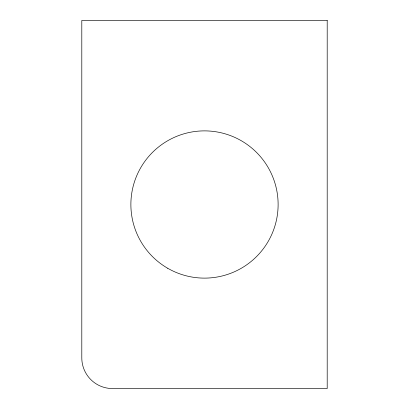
<?xml version="1.0" encoding="UTF-8"?>
<svg xmlns="http://www.w3.org/2000/svg" width="409" height="409" viewBox="0 0 409 409"><rect width="100%" height="100%" fill="white"/><g stroke="black" fill="none" stroke-linecap="round" stroke-linejoin="round"><path stroke-width="0.61" d="M327.2 20.45L81.8 20.45L81.8 357.875A30.675 30.675 0 0 0 112.475 388.55L327.2 388.55L327.2 20.45M167.69 268.258A73.62 73.62 0 0 0 278.12 204.5A73.62 73.62 0 0 0 167.69 140.742A73.62 73.62 0 0 0 167.69 268.258"/></g></svg>
